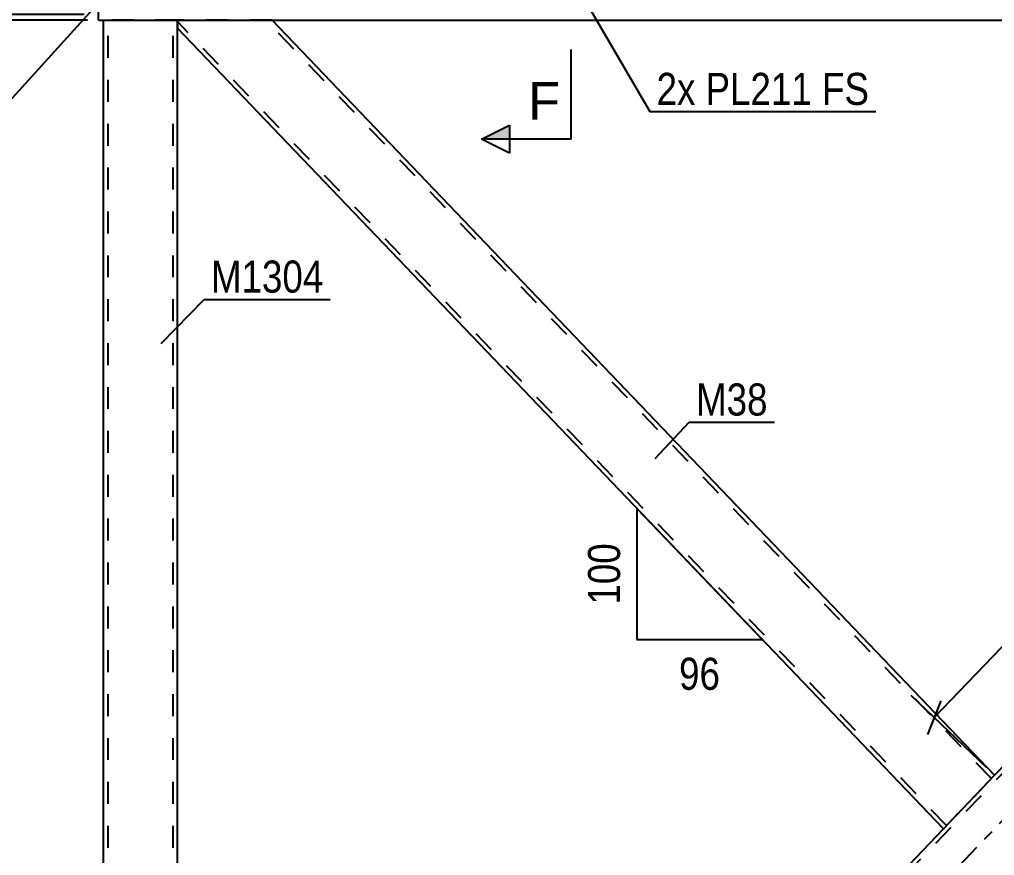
# Model space of a CAD drawing. Header units: millimetres. Extents: x 0 to 841, y 0 to 594.
# Drawn here: x 45.5 to 132.6, y 273.3 to 348 of the extents above; entities that cross this region are included whole.
import ezdxf

# ---------------------------------------------------------------- set-up
doc = ezdxf.new("R2010")
doc.units = ezdxf.units.MM
doc.linetypes.add('DXK_LINE_DOT2', pattern=[3.9198, 1.9599, -1.9599])
doc.linetypes.add('DXK_LINE_DOT3', pattern=[5.9187, 2.979, -0.9799, 0.9799, -0.9799])
doc.styles.add('Arial', font='ARIAL.TTF', dxfattribs={"height": 0.2})
doc.styles.add('Arial Narrow', font='ARIALN.TTF', dxfattribs={"height": 0.2})

# ---------------------------------------------------------------- blocks, each defined once
blk = doc.blocks.new('Part-814738463-6237 - 6027')
at = {"color": 2, "linetype": 'Continuous'}
for p, q in [((53.023, 206.392), (53.023, 347.961)), ((59.623, 206.392), (59.623, 347.234))]:
    blk.add_line(p, q, dxfattribs=at)
at = {"color": 7, "linetype": 'DXK_LINE_DOT2'}
for p, q in [((59.623, 347.961), (53.023, 347.961)), ((53.423, 203.461), (53.423, 347.961)), ((59.223, 203.461), (59.223, 347.961)), ((59.623, 347.234), (59.623, 347.961))]:
    blk.add_line(p, q, dxfattribs=at)
blk = doc.blocks.new('Part-814738463-6180 - 6027')
at = {"color": 2, "linetype": 'Continuous'}
for q in [(52.573, 349.161), (224.125, 347.961)]:
    blk.add_line((52.573, 347.961), q, dxfattribs=at)
blk = doc.blocks.new('Part-814738463-6197 - 6027')
at = {"color": 2, "linetype": 'Continuous'}
for p, q in [((59.612, 347.961), (59.623, 347.573)), ((59.623, 347.573), (59.623, 347.234)), ((132.574, 280.486), (68.06, 347.961)), ((128.008, 275.711), (59.623, 347.234)), ((132.574, 280.486), (128.008, 275.711))]:
    blk.add_line(p, q, dxfattribs=at)
at = {"color": 7, "linetype": 'DXK_LINE_DOT2'}
for p, q in [((68.06, 347.961), (59.612, 347.961)), ((59.623, 347.813), (59.623, 347.961)), ((128.285, 276), (59.623, 347.813)), ((132.297, 280.197), (67.506, 347.961)), ((128.285, 276), (128.306, 276.022))]:
    blk.add_line(p, q, dxfattribs=at)
blk = doc.blocks.new('Part-814738463-6249 - 6027')
at = {"color": 7, "linetype": 'DXK_LINE_DOT2'}
for p, q in [((59.623, 203.609), (197.642, 347.961)), ((128.008, 275.711), (132.574, 280.486))]:
    blk.add_line(p, q, dxfattribs=at)
at = {"color": 7, "linetype": 'DXK_LINE_DOT3'}
blk.add_line((63.494, 203.461), (201.654, 347.961), dxfattribs=at)
at = {"color": 2, "linetype": 'Continuous'}
for p, q in [((197.088, 347.961), (132.574, 280.486)), ((61.731, 206.392), (128.008, 275.711))]:
    blk.add_line(p, q, dxfattribs=at)
blk = doc.blocks.new('AngleDimension-814738463-10960 - 6027')
at = {"color": 7, "linetype": 'Continuous'}
for p, q in [((100.638, 304.337), (111.834, 292.628)), ((100.638, 304.337), (100.638, 292.628)), ((100.638, 292.628), (111.834, 292.628)), ((112.231, 292.212), (111.834, 292.628))]:
    blk.add_line(p, q, dxfattribs=at)
at = {"color": 0}
for points in [[(99.738, 301.825), (95.538, 301.825), (95.538, 295.14), (99.738, 295.14)], [(108.664, 287.528), (108.664, 291.728), (103.808, 291.728), (103.808, 287.528)]]:
    blk.add_wipeout(points, dxfattribs=at)
at = {"color": 3, "style": 'Arial Narrow'}
blk.add_text('100', height=2.8633, rotation=90.00021, dxfattribs=at).set_placement((99.138, 295.74))
blk.add_text('96', height=2.8633, dxfattribs=at).set_placement((104.408, 288.128))
blk = doc.blocks.new('StraightDimension-814738463-6539 - 6027')
at = {"color": 7, "linetype": 'Continuous'}
for p, q in [((32, 349.961), (33.2, 346.961)), ((33.2, 346.461), (32, 349.461)), ((51.273, 348.461), (29.75, 348.461)), ((32.6, 347.961), (32.6, 348.461)), ((51.573, 347.961), (29.75, 347.961)), ((32.6, 347.961), (32.6, 342.055)), ((32.6, 347.961), (32.6, 342.055))]:
    blk.add_line(p, q, dxfattribs=at)
at = {"color": 0}
blk.add_wipeout([(31.85, 347.436), (27.65, 347.436), (27.65, 342.58), (31.85, 342.58)], dxfattribs=at)
at = {"color": 3, "style": 'Arial Narrow'}
blk.add_text('10', height=2.8633, rotation=90.00021, dxfattribs=at).set_placement((31.25, 343.18))
blk = doc.blocks.new('StraightDimension-814738463-6529 - 6027')
at = {"color": 7, "linetype": 'Continuous'}
for p, q in [((33.2, 360.961), (32, 363.961)), ((51.273, 362.461), (29.75, 362.461)), ((32.6, 348.461), (32.6, 362.461)), ((32, 349.961), (33.2, 346.961)), ((51.273, 348.461), (29.75, 348.461))]:
    blk.add_line(p, q, dxfattribs=at)
at = {"color": 0}
blk.add_wipeout([(31.85, 358.803), (27.65, 358.803), (27.65, 352.119), (31.85, 352.119)], dxfattribs=at)
at = {"color": 3, "style": 'Arial Narrow'}
blk.add_text('280', height=2.8633, rotation=90.00021, dxfattribs=at).set_placement((31.25, 352.719))
blk = doc.blocks.new('StraightDimension-814738463-6657 - 6027')
at = {"color": 7, "linetype": 'Continuous'}
for p, q in [((196.365, 348.652), (189.641, 355.081)), ((191.098, 351.613), (192.304, 354.61)), ((127.187, 285.637), (191.701, 353.111)), ((131.851, 281.177), (125.127, 287.606)), ((127.79, 287.135), (126.584, 284.138))]:
    blk.add_line(p, q, dxfattribs=at)
at = {"color": 0}
blk.add_wipeout([(162.39, 323.54), (159.355, 326.443), (152.378, 319.147), (155.414, 316.244)], dxfattribs=at)
at = {"color": 3, "style": 'Arial'}
blk.add_text('1867', height=2.8652, rotation=46.28353, dxfattribs=at).set_placement((155.395, 317.093))
blk = doc.blocks.new('Mark-814738463-6143 - 6027')
at = {"color": 30, "linetype": 'Continuous'}
for p in [(52.348, 349.247), (28.811, 335.095)]:
    blk.add_line(p, (39.515, 335.095), dxfattribs=at)
at = {"color": 0}
blk.add_wipeout([(38.915, 335.695), (38.915, 338.695), (29.411, 338.695), (29.411, 335.695)], dxfattribs=at)
blk.add_wipeout([(38.915, 335.695), (38.915, 338.695), (29.411, 338.695), (29.411, 335.695)], dxfattribs=at)
at = {"color": 3, "style": 'Arial Narrow'}
blk.add_text('PL789', height=2.8633, dxfattribs=at).set_placement((29.411, 335.695))
blk = doc.blocks.new('Mark-814738463-6233 - 6027')
at = {"color": 30, "linetype": 'Continuous'}
for p, q in [((58.161, 319.069), (62.003, 323.006)), ((62.003, 323.006), (73.255, 323.006))]:
    blk.add_line(p, q, dxfattribs=at)
at = {"color": 0}
blk.add_wipeout([(72.655, 323.606), (72.655, 326.606), (62.603, 326.606), (62.603, 323.606)], dxfattribs=at)
blk.add_wipeout([(72.655, 323.606), (72.655, 326.606), (62.603, 326.606), (62.603, 323.606)], dxfattribs=at)
at = {"color": 3, "style": 'Arial Narrow'}
blk.add_text('M1304', height=2.8633, dxfattribs=at).set_placement((62.603, 323.606))
blk = doc.blocks.new('SectionMark-814738463-6722 - 6027')
at = {"linetype": 'Continuous'}
for points in [[(89.267, 378.765), (89.267, 377.515), (86.767, 378.765)], [(89.267, 338.567), (89.267, 337.317), (86.767, 337.317)]]:
    blk.add_hatch(color=6, dxfattribs=at).paths.add_polyline_path(points)
at = {"color": 6, "linetype": 'Continuous'}
for p, q in [((86.767, 378.765), (89.267, 380.015)), ((89.267, 377.515), (89.267, 380.015)), ((94.767, 378.765), (86.767, 378.765)), ((86.767, 378.765), (89.267, 377.515)), ((94.767, 378.765), (94.767, 370.765)), ((94.767, 337.317), (94.767, 345.317)), ((86.767, 337.317), (89.267, 338.567)), ((89.267, 338.567), (89.267, 336.067)), ((94.767, 337.317), (86.767, 337.317)), ((89.267, 336.067), (86.767, 337.317))]:
    blk.add_line(p, q, dxfattribs=at)
at = {"color": 0, "linetype": 'Continuous'}
for points in [[(93.767, 373.515), (93.767, 377.015), (90.917, 377.015), (90.917, 373.515)], [(93.767, 339.067), (93.767, 342.567), (90.917, 342.567), (90.917, 339.067)]]:
    blk.add_wipeout(points, dxfattribs=at)
at = {"color": 3, "linetype": 'Continuous', "style": 'Arial'}
for p in [(90.917, 373.515), (90.917, 339.067)]:
    blk.add_text('F', height=3.343, dxfattribs=at).set_placement(p)
blk = doc.blocks.new('Mark-814738463-6193 - 6027')
at = {"color": 30, "linetype": 'Continuous'}
for p, q in [((102.284, 308.797), (105.321, 312.028)), ((105.321, 312.028), (112.916, 312.028))]:
    blk.add_line(p, q, dxfattribs=at)
at = {"color": 0}
blk.add_wipeout([(112.316, 312.628), (112.316, 315.628), (105.921, 315.628), (105.921, 312.628)], dxfattribs=at)
blk.add_wipeout([(112.316, 312.628), (112.316, 315.628), (105.921, 315.628), (105.921, 312.628)], dxfattribs=at)
at = {"color": 3, "style": 'Arial Narrow'}
blk.add_text('M38', height=2.8633, dxfattribs=at).set_placement((105.921, 312.628))
blk = doc.blocks.new('MarkSet-814738463-6756 - 6027')
at = {"color": 30, "linetype": 'Continuous'}
for p, q in [((91.674, 357.151), (101.798, 339.775)), ((101.798, 339.775), (121.972, 339.775))]:
    blk.add_line(p, q, dxfattribs=at)
at = {"color": 0}
for points in [[(105.87, 340.375), (105.87, 343.375), (102.398, 343.375), (102.398, 340.375)], [(116.274, 340.375), (116.274, 343.375), (106.77, 343.375), (106.77, 340.375)], [(121.372, 340.375), (121.372, 343.375), (117.174, 343.375), (117.174, 340.375)]]:
    blk.add_wipeout(points, dxfattribs=at)
for points in [[(105.87, 340.375), (105.87, 343.375), (102.398, 343.375), (102.398, 340.375)], [(116.274, 340.375), (116.274, 343.375), (106.77, 343.375), (106.77, 340.375)], [(121.372, 340.375), (121.372, 343.375), (117.174, 343.375), (117.174, 340.375)]]:
    blk.add_wipeout(points, dxfattribs=at)
at = {"color": 3, "style": 'Arial Narrow'}
for s, p in [('2x', (102.398, 340.375)), ('PL211', (106.77, 340.375)), ('FS', (117.174, 340.375))]:
    blk.add_text(s, height=2.8633, dxfattribs=at).set_placement(p)

msp = doc.modelspace()

# ---------------------------------------------------------------- block references
for name in ['Part-814738463-6180 - 6027', 'StraightDimension-814738463-6539 - 6027', 'Part-814738463-6237 - 6027', 'Part-814738463-6197 - 6027', 'Part-814738463-6249 - 6027']:
    msp.add_blockref(name, (0, 0))

# ---------------------------------------------------------------- next in the draw order: block references
for name in ['SectionMark-814738463-6722 - 6027', 'StraightDimension-814738463-6529 - 6027', 'StraightDimension-814738463-6657 - 6027', 'Mark-814738463-6233 - 6027', 'Mark-814738463-6193 - 6027', 'AngleDimension-814738463-10960 - 6027']:
    msp.add_blockref(name, (0, 0))

# ---------------------------------------------------------------- next in the draw order: block references
for name in ['MarkSet-814738463-6756 - 6027', 'Mark-814738463-6143 - 6027']:
    msp.add_blockref(name, (0, 0))

doc.saveas('drawing.dxf')
